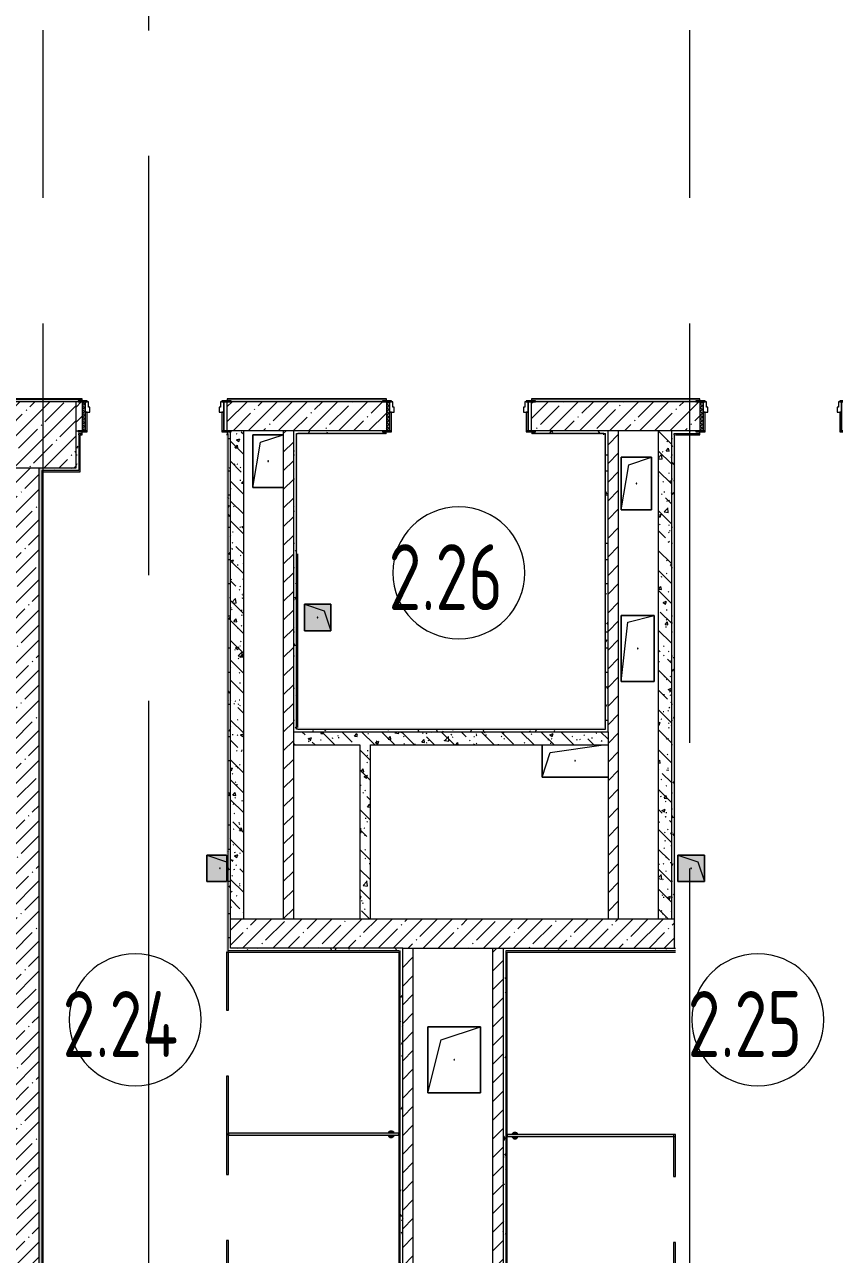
# Model space of a CAD drawing. Header units: millimetres. Extents: x -625 to 415037, y -3642 to 102118.
# Drawn here: x 214292 to 220427, y 1439 to 10756 of the extents above; entities that cross this region are included whole.
import ezdxf

# ---------------------------------------------------------------- set-up
doc = ezdxf.new("R2010")
doc.units = ezdxf.units.MM
doc.linetypes.add('Осевая', pattern=[6350, 1270, -952.5, 3175, -952.5])
for name, color, linetype, lineweight in [('A-AREA-IDEN', 7, 'Continuous', 9), ('A-DOOR-FRAM-2', 7, 'Continuous', 5), ('A-GENM', 7, 'Continuous', 9), ('A-GENM-1', 7, 'Continuous', 20), ('A-WALL', 7, 'Continuous', 5), ('I-WALL', 7, 'Continuous', 5), ('S-COLS', 7, 'Continuous', 9), ('S-COLS-1', 7, 'Continuous', 5), ('Оси', 7, 'Continuous', 9), ('Оси-2', 7, 'Осевая', 9)]:
    doc.layers.add(name, color=color, linetype=linetype, lineweight=lineweight)
doc.layers.add('A-AREA-PATT-2', color=7, linetype='Continuous', lineweight=5, true_color=0xcde0ef, transparency=1)
for name, color, linetype, lineweight, true_color in [('A-DOOR-1', 7, 'Continuous', 5, 0xc0c0c0), ('A-DOOR-FRAM-1', 7, 'Continuous', 5, 0xc0c0c0), ('A-WALL-1', 9, 'Continuous', 5, 0x808080), ('A-WALL-FNSH-1', 9, 'Continuous', 5, 0x808080)]:
    doc.layers.add(name, color=color, linetype=linetype, lineweight=lineweight, true_color=true_color)
doc.layers.get('A-DOOR-1').off()
doc.styles.add('СПДС', font='ГОСТ тип А.ttf', dxfattribs={"width": 0.9})
pattern_1 = [(45, (148772.12, -0.94), (-114.04925, 114.04925), []), (45, (148886.17, -0.94), (-114.04925, 114.04925), [201.612, -40.322, 6.706, -33.617])]
pattern_2 = [(45, (148772.12, -0.94), (-70.71068, 70.71068), [])]
pattern_3 = [(135, (148772.12, -0.94), (-150.8683, -150.8683), [213.36, -35.56, 7.112, -35.56]), (135, (148772.12, 149.83), (-150.8683, -150.8683), []), (50, (148772.12, -0.94), (255.05767, -22.3145), [26.67, -293.37]), (355, (148772.12, -0.94), (-49.3404, 267.4791), [21.336, -234.696]), (100.451, (148793.38, -2.8), (205.7195, 245.1636), [22.666, -249.326]), (46.184, (148772.12, 70.18), (379.511, -58.86), [40.005, -440.055]), (96.636, (148803.75, 65.27), (332.3634, 346.399), [33.999, -373.989]), (351.184, (148772.12, 70.18), (332.3669, 346.3953), [32.004, -352.044]), (21, (148807.68, 52.4), (212.2602, -143.1711), [26.67, -293.37]), (326, (148807.68, 52.4), (86.5224, 257.8632), [21.336, -234.696]), (71.451, (148825.37, 40.47), (298.78395, 114.6901), [22.666, -249.326]), (37.5, (148772.12, -0.94), (4.32385, 118.37751), [6.706, -225.146, 6.706, -231.546, -235.585]), (37.5, (148772.12, -0.94), (4.32385, 118.37751), [-470.103, 6.706, -228.879]), (7.5, (148772.12, -0.94), (93.54758, 140.2533), [6.706, -129.134, 6.706, -219.812, -89.789]), (7.5, (148772.12, -0.94), (93.54758, 140.2533), [-362.356, 6.706, -83.083]), (327.5, (148692.82, -0.94), (189.82734, -8.02019), [6.706, -82.194, 6.706, -270.662, -368.046]), (327.5, (148692.82, -0.94), (189.82734, -8.02019), [-366.268, 6.706, -361.34]), (317.5, (148657.26, -0.94), (207.38114, 35.59764), [6.706, -108.864, 6.706, -177.495, -261.366]), (317.5, (148657.26, -0.94), (207.38114, 35.59764), [-299.771, 6.706, -254.66])]
pattern_4 = [(45, (-371.384, 174.685), (-14.1421, 14.1421), []), (135, (-371.384, 174.685), (-14.1421, -14.1421), [])]
pattern_5 = [(0, (148772.123, -0.94), (243.84, 60.96), [20.117, -162.763, 20.117, -162.763, -975.36]), (0, (148772.123, -0.94), (243.84, 60.96), [-365.76, 20.117, -345.643, 20.117, -162.763, -426.72]), (0, (148772.123, -0.94), (243.84, 60.96), [-914.4, 20.117, -101.803, 20.117, -284.683]), (120, (148863.563, 29.54), (-174.71291, 180.691634), [20.117, -162.763, 20.117, -162.763, -975.36]), (120, (148863.563, 29.54), (-174.71291, 180.691634), [-365.76, 20.117, -345.643, 20.117, -162.763, -426.72]), (120, (148863.563, 29.54), (-174.71291, 180.691634), [-914.4, 20.117, -101.803, 20.117, -284.683]), (240, (148894.043, 151.46), (-69.12709, -241.651634), [20.117, -162.763, 20.117, -162.763, -975.36]), (240, (148894.043, 151.46), (-69.12709, -241.651634), [-365.76, 20.117, -345.643, 20.117, -162.763, -426.72]), (240, (148894.043, 151.46), (-69.12709, -241.651634), [-914.4, 20.117, -101.803, 20.117, -284.683])]

# ---------------------------------------------------------------- blocks, each defined once
blk = doc.blocks.new('BSC_Колонна _Прямоугольная - 500х500-V293-Объем проектирования 2 этажа')
at = {"layer": 'S-COLS-1'}
h = blk.add_hatch(dxfattribs=at)
h.set_pattern_fill('FP_19', color=256, style=0, pattern_type=2)
h.set_pattern_definition([(45, (-65660, -7650), (-114.04925, 114.04925), []), (45, (-65545.95, -7650), (-114.04925, 114.04925), [201.613, -40.323, 6.706, -33.617])])
h.paths.add_polyline_path([(-250, -250), (250, -250), (250, 250), (-250, 250), (-250, 123.2)])
for p, q in [((250, 250), (-250, 250)), ((-250, 250), (-250, -250)), ((250, -250), (250, 250)), ((-250, -250), (250, -250))]:
    blk.add_line(p, q, dxfattribs=at)
blk = doc.blocks.new('110_Дверь_СКБ_1Ст_Внутренняя1 - Д-4_1 1100x2100h_ОО_туалет для мальч_ и дев_-32102845-Объем проектирования 2 этажа')
at = {"layer": 'A-DOOR-FRAM-2'}
h = blk.add_hatch(dxfattribs=at)
h.set_pattern_fill('FP_86', color=256, style=0, pattern_type=2)
h.set_pattern_definition(pattern_4)
h.paths.add_polyline_path([(-537.5, -110), (-512.5, -110), (-512.5, 110), (-537.5, 110), (-537.5, -16.8)])
at = {"layer": 'A-DOOR-FRAM-1'}
for p, q in [((-497.5, 118), (-567.5, 118)), ((-567.5, 118), (-567.5, 110)), ((-567.5, 110), (-497.5, 110)), ((-512.5, 110), (-537.5, 110)), ((-537.5, 110), (-537.5, -110)), ((-487.5, 110), (-512.5, 110)), ((-512.5, 110), (-512.5, 30)), ((-512.5, -110), (-512.5, 110)), ((-497.5, 110), (-512.5, 110)), ((-512.5, 110), (-512.5, 109)), ((-512.5, 109), (-497.5, 109)), ((-497.5, 110), (-497.5, 118)), ((-497.5, 109), (-497.5, 110)), ((-487.5, 70), (-487.5, 110)), ((512.5, 110), (512.5, 70)), ((537.5, 110), (512.5, 110)), ((592.5, 118), (522.5, 118)), ((522.5, 118), (522.5, 110)), ((537.5, 110), (522.5, 110)), ((522.5, 110), (522.5, 109)), ((522.5, 110), (592.5, 110)), ((522.5, 109), (537.5, 109)), ((537.5, 30), (537.5, 110)), ((562.5, 110), (537.5, 110)), ((537.5, 110), (537.5, -110)), ((537.5, 109), (537.5, 110)), ((562.5, -110), (562.5, 110)), ((592.5, 110), (592.5, 118)), ((-512.5, 30), (-477.5, 30)), ((-497.5, 30), (-512.5, 30)), ((-512.5, 30), (-512.5, -110)), ((-497.5, -110), (-497.5, 30)), ((-477.5, 70), (-487.5, 70)), ((-477.5, 30), (-477.5, 70)), ((512.5, 70), (502.5, 70)), ((502.5, 70), (502.5, 30)), ((502.5, 30), (537.5, 30)), ((537.5, 30), (522.5, 30)), ((522.5, 30), (522.5, -110)), ((537.5, -110), (537.5, 30)), ((-497.5, -110), (-567.5, -110)), ((-567.5, -110), (-567.5, -118)), ((-567.5, -118), (-497.5, -118)), ((-537.5, -110), (-512.5, -110)), ((-512.5, -110), (-497.5, -110)), ((-497.5, -118), (-497.5, -110)), ((522.5, -110), (537.5, -110)), ((592.5, -110), (522.5, -110)), ((522.5, -110), (522.5, -118)), ((522.5, -118), (592.5, -118)), ((537.5, -110), (562.5, -110)), ((592.5, -118), (592.5, -110))]:
    blk.add_line(p, q, dxfattribs=at)
blk = doc.blocks.new('110_Дверь_СКБ_1Ст_Внутренняя1 - Д-4_1 1100x2100h_ОО_туалет для мальч_ и дев_-V327-Объем проектирования 2 этажа')
at = {"layer": 'A-DOOR-FRAM-2'}
h = blk.add_hatch(dxfattribs=at)
h.set_pattern_fill('FP_86', color=256, style=0, pattern_type=2)
h.set_pattern_definition(pattern_4)
h.paths.add_polyline_path([(-512.5, -110), (-512.5, 110), (-537.5, 110), (-537.5, -110)])
at = {"layer": 'A-DOOR-FRAM-1'}
for p, q in [((-497.5, 118), (-567.5, 118)), ((-567.5, 118), (-567.5, 110)), ((-567.5, 110), (-497.5, 110)), ((-512.5, 110), (-537.5, 110)), ((-537.5, 110), (-537.5, -110)), ((-487.5, 110), (-512.5, 110)), ((-512.5, 110), (-512.5, 30)), ((-512.5, -110), (-512.5, 110)), ((-497.5, 110), (-512.5, 110)), ((-512.5, 110), (-512.5, 109)), ((-512.5, 109), (-497.5, 109)), ((-497.5, 110), (-497.5, 118)), ((-497.5, 109), (-497.5, 110)), ((-487.5, 70), (-487.5, 110)), ((512.5, 110), (512.5, 70)), ((537.5, 110), (512.5, 110)), ((592.5, 118), (522.5, 118)), ((522.5, 118), (522.5, 110)), ((537.5, 110), (522.5, 110)), ((522.5, 110), (522.5, 109)), ((522.5, 110), (592.5, 110)), ((522.5, 109), (537.5, 109)), ((537.5, 30), (537.5, 110)), ((562.5, 110), (537.5, 110)), ((537.5, 110), (537.5, -110)), ((537.5, 109), (537.5, 110)), ((562.5, -110), (562.5, 110)), ((592.5, 110), (592.5, 118)), ((-512.5, 30), (-477.5, 30)), ((-497.5, 30), (-512.5, 30)), ((-512.5, 30), (-512.5, -110)), ((-497.5, -110), (-497.5, 30)), ((-477.5, 70), (-487.5, 70)), ((-477.5, 30), (-477.5, 70)), ((512.5, 70), (502.5, 70)), ((502.5, 70), (502.5, 30)), ((502.5, 30), (537.5, 30)), ((537.5, 30), (522.5, 30)), ((522.5, 30), (522.5, -110)), ((537.5, -110), (537.5, 30)), ((-497.5, -110), (-567.5, -110)), ((-567.5, -110), (-567.5, -118)), ((-567.5, -118), (-497.5, -118)), ((-537.5, -110), (-512.5, -110)), ((-512.5, -110), (-497.5, -110)), ((-497.5, -118), (-497.5, -110)), ((522.5, -110), (537.5, -110)), ((592.5, -110), (522.5, -110)), ((522.5, -110), (522.5, -118)), ((522.5, -118), (592.5, -118)), ((537.5, -110), (562.5, -110)), ((592.5, -118), (592.5, -110))]:
    blk.add_line(p, q, dxfattribs=at)
blk = doc.blocks.new('110_Дверь_СКБ_1Ст_Внутренняя1 - Д-4 1100x2100h_су мгн-31586709-Объем проектирования 2 этажа')
at = {"layer": 'A-DOOR-FRAM-2'}
h = blk.add_hatch(dxfattribs=at)
h.set_pattern_fill('FP_86', color=256, style=0, pattern_type=2)
h.set_pattern_definition(pattern_4)
h.paths.add_polyline_path([(-528.1, -110), (-512.5, -110), (-512.5, 110), (-537.5, 110), (-537.5, -110)])
at = {"layer": 'A-DOOR-FRAM-1'}
for p, q in [((-497.5, 118), (-567.5, 118)), ((-567.5, 118), (-567.5, 110)), ((-567.5, 110), (-497.5, 110)), ((-512.5, 110), (-537.5, 110)), ((-537.5, 110), (-537.5, -110)), ((-487.5, 110), (-512.5, 110)), ((-512.5, 110), (-512.5, 30)), ((-512.5, -110), (-512.5, 110)), ((-497.5, 110), (-512.5, 110)), ((-512.5, 110), (-512.5, 109)), ((-512.5, 109), (-497.5, 109)), ((-497.5, 110), (-497.5, 118)), ((-497.5, 109), (-497.5, 110)), ((-487.5, 70), (-487.5, 110)), ((512.5, 110), (512.5, 70)), ((537.5, 110), (512.5, 110)), ((592.5, 118), (522.5, 118)), ((522.5, 118), (522.5, 110)), ((537.5, 110), (522.5, 110)), ((522.5, 110), (522.5, 109)), ((522.5, 110), (592.5, 110)), ((522.5, 109), (537.5, 109)), ((537.5, 30), (537.5, 110)), ((562.5, 110), (537.5, 110)), ((537.5, 110), (537.5, -110)), ((537.5, 109), (537.5, 110)), ((562.5, -110), (562.5, 110)), ((592.5, 110), (592.5, 118)), ((-512.5, 30), (-477.5, 30)), ((-497.5, 30), (-512.5, 30)), ((-512.5, 30), (-512.5, -110)), ((-497.5, -110), (-497.5, 30)), ((-477.5, 70), (-487.5, 70)), ((-477.5, 30), (-477.5, 70)), ((512.5, 70), (502.5, 70)), ((502.5, 70), (502.5, 30)), ((502.5, 30), (537.5, 30)), ((537.5, 30), (522.5, 30)), ((522.5, 30), (522.5, -110)), ((537.5, -110), (537.5, 30)), ((-497.5, -110), (-567.5, -110)), ((-567.5, -110), (-567.5, -118)), ((-567.5, -118), (-497.5, -118)), ((-537.5, -110), (-512.5, -110)), ((-512.5, -110), (-497.5, -110)), ((-497.5, -118), (-497.5, -110)), ((522.5, -110), (537.5, -110)), ((592.5, -110), (522.5, -110)), ((522.5, -110), (522.5, -118)), ((522.5, -118), (592.5, -118)), ((537.5, -110), (562.5, -110)), ((592.5, -118), (592.5, -110))]:
    blk.add_line(p, q, dxfattribs=at)
blk = doc.blocks.new('GM_Отверстие прямоугольное _в плите_ - Отверстие-V379-Объем проектирования 2 этажа')
at = {"layer": 'A-GENM'}
for p, q in [((-100, -100), (-100, 100)), ((-100, 100), (100, 100)), ((100, 100), (-100, 100)), ((-100, 100), (-100, -100)), ((-50, 50), (100, 100)), ((100, 100), (100, -100)), ((100, -100), (100, 100)), ((-100, -100), (-50, 50)), ((100, -100), (-100, -100)), ((-100, -100), (100, -100))]:
    blk.add_line(p, q, dxfattribs=at)
for start, end in [(360, 180), (180, 360)]:
    blk.add_arc((0, 0), 2.5, start, end, dxfattribs=at)
blk = doc.blocks.new('GM_Отверстие прямоугольное _в плите_ - Отверстие-V380-Объем проектирования 2 этажа')
at = {"layer": 'A-GENM'}
for p, q in [((-100, -100), (-100, 49)), ((-100, -100), (-50.3, 49)), ((-100, 49), (-100, -100)), ((100, 49), (100, -100)), ((100, -100), (100, 49)), ((100, -100), (-100, -100)), ((-100, -100), (100, -100))]:
    blk.add_line(p, q, dxfattribs=at)
for start, end in [(360, 180), (180, 360)]:
    blk.add_arc((0, 0), 2.5, start, end, dxfattribs=at)
blk = doc.blocks.new('GM_Отверстие прямоугольное _в плите_ - Отверстие-21608348-Объем проектирования 2 этажа')
at = {"layer": 'A-GENM'}
for p, q in [((-250, -125), (-250, 120)), ((-250, 120), (-250, -125)), ((-187.5, 62.5), (215, 120)), ((-250, -125), (-187.5, 62.5)), ((250, -125), (-250, -125)), ((-250, -125), (250, -125))]:
    blk.add_line(p, q, dxfattribs=at)
for start, end in [(360, 180), (180, 360)]:
    blk.add_arc((0, 0), 2.5, start, end, dxfattribs=at)
blk = doc.blocks.new('GM_Отверстие прямоугольное _в плите_ - Отверстие-21609437-Объем проектирования 2 этажа')
at = {"layer": 'A-GENM'}
for p, q in [((-200, -250), (-200, 250)), ((-200, 250), (200, 250)), ((200, 250), (-200, 250)), ((-200, 250), (-200, -250)), ((-100, 150), (200, 250)), ((200, 250), (200, -250)), ((200, -250), (200, 250)), ((-200, -250), (-100, 150)), ((200, -250), (-200, -250)), ((-200, -250), (200, -250))]:
    blk.add_line(p, q, dxfattribs=at)
for start, end in [(360, 180), (180, 360)]:
    blk.add_arc((0, 0), 2.5, start, end, dxfattribs=at)
blk = doc.blocks.new('GM_Отверстие прямоугольное _в плите_ - Отверстие-23882952-Объем проектирования 2 этажа')
at = {"layer": 'A-GENM'}
for p, q in [((-125, -250), (-125, 250)), ((-125, 250), (125, 250)), ((125, 250), (-125, 250)), ((-125, 250), (-125, -250)), ((-125, -250), (-75, 200)), ((-75, 200), (125, 250)), ((125, 250), (125, -250)), ((125, -250), (125, 250)), ((125, -250), (-125, -250)), ((-125, -250), (125, -250))]:
    blk.add_line(p, q, dxfattribs=at)
for start, end in [(360, 180), (180, 360)]:
    blk.add_arc((0, 0), 2.5, start, end, dxfattribs=at)
blk = doc.blocks.new('GM_Отверстие прямоугольное _в плите_ - Отверстие-21983700-Объем проектирования 2 этажа')
at = {"layer": 'A-GENM'}
for p, q in [((-115, -200), (-115, 200)), ((-115, 200), (115, 200)), ((115, 200), (-115, 200)), ((-115, 200), (-115, -200)), ((-57.5, 142.5), (115, 200)), ((-115, -200), (-57.5, 142.5)), ((115, -200), (-115, -200)), ((-115, -200), (115, -200))]:
    blk.add_line(p, q, dxfattribs=at)
for start, end in [(360, 180), (180, 360)]:
    blk.add_arc((0, 0), 2.5, start, end, dxfattribs=at)
blk = doc.blocks.new('GM_Отверстие прямоугольное _в плите_ - Отверстие-V441-Объем проектирования 2 этажа')
at = {"layer": 'A-GENM'}
for p, q in [((-115, -200), (-115, 200)), ((-115, 200), (115, 200)), ((115, 200), (-115, 200)), ((-115, 200), (-115, -200)), ((-57.5, 142.5), (115, 200)), ((115, 200), (115, -200)), ((115, -200), (115, 200)), ((-115, -200), (-57.5, 142.5)), ((115, -200), (-115, -200)), ((-115, -200), (115, -200))]:
    blk.add_line(p, q, dxfattribs=at)
for start, end in [(360, 180), (180, 360)]:
    blk.add_arc((0, 0), 2.5, start, end, dxfattribs=at)
blk = doc.blocks.new('131_Сантехническая перегородка_Дверь_ поз_4 - СД-1-30830986-Объем проектирования 2 этажа')
at = {"layer": 'A-GENM'}
for points in [[(-190, 7.5), (-190, -8), (250, -8), (250, 8), (-190, 8)], [(750, -8), (1190, -8), (1190, 8), (750, 8), (750, -3)]]:
    blk.add_hatch(color=256, dxfattribs=at).paths.add_polyline_path(points)
at = {"layer": 'A-GENM-1'}
for p, q in [((250, 8), (-190, 8)), ((-190, 8), (-190, -8)), ((250, -8), (250, 8)), ((1190, 8), (750, 8)), ((750, 8), (750, -8)), ((1190, -8), (1190, 8)), ((-190, -8), (250, -8)), ((750, -8), (1190, -8))]:
    blk.add_line(p, q, dxfattribs=at)
blk = doc.blocks.new('131_Сантехническая перегородка_Дверь - СД-1-29846662-Объем проектирования 2 этажа')
at = {"layer": 'A-GENM'}
for points in [[(0, -8), (317.3, -8), (317.3, 8), (0, 8)], [(817.3, -8), (1119.2, -7.8), (1119.2, 8), (817.3, 8), (817.3, -7.8)]]:
    blk.add_hatch(color=256, dxfattribs=at).paths.add_polyline_path(points)
at = {"layer": 'A-GENM-1'}
for p, q in [((317.3, 8), (0, 8)), ((0, 8), (0, -8)), ((317.3, -8), (317.3, 8)), ((1134.7, 8), (817.3, 8)), ((817.3, 8), (817.3, -8)), ((1134.7, -8), (1134.7, 8)), ((0, -8), (317.3, -8)), ((817.3, -8), (1134.7, -8))]:
    blk.add_line(p, q, dxfattribs=at)
blk = doc.blocks.new('131_Сантехническая перегородка_Дверь - СД-1-30819167-Объем проектирования 2 этажа')
at = {"layer": 'A-GENM'}
for points in [[(0, 7.5), (2, 7.5), (18, 7.5), (18, -8), (305.2, -8), (305.2, 8), (0, 8)], [(805.2, 8), (805.2, -8), (1109, -8), (1109, 8)]]:
    blk.add_hatch(color=256, dxfattribs=at).paths.add_polyline_path(points)
at = {"layer": 'A-GENM-1'}
for p, q in [((305.2, 8), (0, 8)), ((0, 8), (0, -8)), ((305.2, -8), (305.2, 8)), ((1110.4, 8), (805.2, 8)), ((805.2, 8), (805.2, -8)), ((1110.4, -8), (1110.4, 8)), ((0, -8), (305.2, -8)), ((805.2, -8), (1110.4, -8))]:
    blk.add_line(p, q, dxfattribs=at)
blk = doc.blocks.new('131_Сантехническая перегородка - СП-4-30850764-Объем проектирования 2 этажа')
at = {"layer": 'A-GENM'}
blk.add_hatch(color=256, dxfattribs=at).paths.add_polyline_path([(1096.5, -8), (1330, -8), (1330, 8), (55.2, 8), (55.2, -8), (517.2, -8)])
at = {"layer": 'A-GENM', "flags": 128}
for points in [[(126.7, 8), (126.3, 8.5), (126, 9), (125.6, 9.5), (125.2, 9.9), (124.8, 10.4), (124.4, 10.8), (123.9, 11.2), (123.5, 11.6), (123, 12), (122.5, 12.3), (122, 12.7), (121.5, 13), (121, 13.3), (120.5, 13.6), (119.9, 13.8), (119.4, 14), (118.8, 14.3), (118.2, 14.4), (117.6, 14.6), (117, 14.7), (116.5, 14.9), (115.9, 14.9), (115.3, 15), (114.7, 15.1), (114.1, 15.1), (113.5, 15.1), (112.8, 15), (112.2, 15), (111.7, 14.9), (111.1, 14.8), (110.5, 14.7), (109.9, 14.5), (109.3, 14.4), (108.7, 14.2), (108.2, 13.9), (107.6, 13.7), (107.1, 13.4), (106.5, 13.2), (106, 12.9), (105.5, 12.5), (105, 12.2), (104.5, 11.8), (104.1, 11.4), (103.6, 11), (103.2, 10.6), (102.8, 10.2), (102.4, 9.7), (102, 9.3), (101.6, 8.8), (101.3, 8.3), (101.1, 8)], [(101.1, -8), (101.4, -8.5), (101.8, -9), (102.2, -9.5), (102.6, -9.9), (103, -10.4), (103.4, -10.8), (103.8, -11.2), (104.3, -11.6), (104.7, -12), (105.2, -12.3), (105.7, -12.7), (106.2, -13), (106.8, -13.3), (107.3, -13.6), (107.9, -13.8), (108.4, -14), (109, -14.3), (109.6, -14.4), (110.1, -14.6), (110.7, -14.7), (111.3, -14.9), (111.9, -14.9), (112.5, -15), (113.1, -15.1), (113.7, -15.1), (114.3, -15.1), (114.9, -15), (115.5, -15), (116.1, -14.9), (116.7, -14.8), (117.3, -14.7), (117.9, -14.5), (118.5, -14.4), (119, -14.2), (119.6, -13.9), (120.2, -13.7), (120.7, -13.4), (121.2, -13.2), (121.7, -12.9), (122.3, -12.5), (122.7, -12.2), (123.2, -11.8), (123.7, -11.4), (124.1, -11), (124.6, -10.6), (125, -10.2), (125.4, -9.7), (125.8, -9.3), (126.1, -8.8), (126.5, -8.3), (126.7, -8)]]:
    blk.add_lwpolyline(points, dxfattribs=at)
at = {"layer": 'A-GENM'}
for radius, start, end in [(24.6, 19.91127, 160.08873), (17.6, 28.97309, 151.02691), (15.1, 33.78108, 146.21892), (24.6, 199.91127, 340.08873), (17.6, 208.97309, 331.02691), (15.1, 213.78108, 326.21892)]:
    blk.add_arc((113.9, 0), radius, start, end, dxfattribs=at)
at = {"layer": 'A-GENM-1'}
for p, q in [((1330, 8), (55.2, 8)), ((55.2, 8), (55.2, -8)), ((1330, -8), (1330, 8)), ((55.2, -8), (1330, -8))]:
    blk.add_line(p, q, dxfattribs=at)
blk = doc.blocks.new('131_Сантехническая перегородка - СП-4-30819166-Объем проектирования 2 этажа')
at = {"layer": 'A-GENM'}
blk.add_hatch(color=256, dxfattribs=at).paths.add_polyline_path([(1068.9, 8), (41.3, 8), (41.3, -8), (1330, -8), (1330, 8)])
at = {"layer": 'A-GENM', "flags": 128}
for points in [[(111.4, 8), (111, 8.5), (110.7, 9), (110.3, 9.5), (109.9, 9.9), (109.5, 10.4), (109.1, 10.8), (108.6, 11.2), (108.2, 11.6), (107.7, 12), (107.2, 12.3), (106.7, 12.7), (106.2, 13), (105.7, 13.3), (105.2, 13.6), (104.6, 13.8), (104, 14), (103.5, 14.3), (102.9, 14.4), (102.3, 14.6), (101.7, 14.7), (101.1, 14.9), (100.6, 14.9), (100, 15), (99.4, 15.1), (98.7, 15.1), (98.1, 15.1), (97.5, 15), (96.9, 15), (96.3, 14.9), (95.8, 14.8), (95.2, 14.7), (94.6, 14.5), (94, 14.4), (93.4, 14.2), (92.9, 13.9), (92.3, 13.7), (91.8, 13.4), (91.2, 13.2), (90.7, 12.9), (90.2, 12.5), (89.7, 12.2), (89.2, 11.8), (88.8, 11.4), (88.3, 11), (87.9, 10.6), (87.5, 10.2), (87.1, 9.7), (86.7, 9.3), (86.3, 8.8), (86, 8.3), (85.8, 8)], [(85.8, -8), (86.1, -8.5), (86.5, -9), (86.9, -9.5), (87.2, -9.9), (87.6, -10.4), (88.1, -10.8), (88.5, -11.2), (89, -11.6), (89.4, -12), (89.9, -12.3), (90.4, -12.7), (90.9, -13), (91.5, -13.3), (92, -13.6), (92.6, -13.8), (93.1, -14), (93.7, -14.3), (94.3, -14.4), (94.8, -14.6), (95.4, -14.7), (96, -14.9), (96.6, -14.9), (97.2, -15), (97.8, -15.1), (98.4, -15.1), (99, -15.1), (99.6, -15), (100.2, -15), (100.8, -14.9), (101.4, -14.8), (102, -14.7), (102.6, -14.5), (103.2, -14.4), (103.7, -14.2), (104.3, -13.9), (104.8, -13.7), (105.4, -13.4), (105.9, -13.2), (106.4, -12.9), (106.9, -12.5), (107.4, -12.2), (107.9, -11.8), (108.4, -11.4), (108.8, -11), (109.3, -10.6), (109.7, -10.2), (110.1, -9.7), (110.5, -9.3), (110.8, -8.8), (111.2, -8.3), (111.4, -8)]]:
    blk.add_lwpolyline(points, dxfattribs=at)
at = {"layer": 'A-GENM'}
for radius, start, end in [(24.6, 19.91127, 160.08873), (17.6, 28.97309, 151.02691), (15.1, 33.78108, 146.21892), (24.6, 199.91127, 340.08873), (17.6, 208.97309, 331.02691), (15.1, 213.78108, 326.21892)]:
    blk.add_arc((98.6, 0), radius, start, end, dxfattribs=at)
at = {"layer": 'A-GENM-1'}
for p, q in [((1330, 8), (39.9, 8)), ((39.9, 8), (39.9, -8)), ((1330, -8), (1330, 8)), ((39.9, -8), (1330, -8))]:
    blk.add_line(p, q, dxfattribs=at)
blk = doc.blocks.new('Марка_Помещения - Номер-25198446-Объем проектирования 2 этажа')
at = {"layer": 'A-AREA-IDEN'}
for start, end in [(360, 180), (180, 360)]:
    blk.add_arc((0, 0), 2.5, start, end, dxfattribs=at)

msp = doc.modelspace()

# ---------------------------------------------------------------- hatches: boundary and pattern name
at = {"layer": 'A-AREA-PATT-2'}
h = msp.add_hatch(color=256, dxfattribs=at)
h.paths.add_polyline_path([(215817.1, 129.1), (215832.1, 129.1), (215832.1, 139.1), (215817.1, 139.1)])
h.paths.add_polyline_path([(217131.6, 144.6), (217131.6, 3733.6), (215826.6, 3733.6), (215826.6, 7648.1), (215821.1, 7648.1), (215821.1, 4464.1), (215672.1, 4464.1), (215672.1, 4264.1), (215821.1, 4264.1), (215821.1, 3728.1), (217126.1, 3728.1), (217126.1, 150.1), (215832.1, 150.1), (215832.1, 144.6), (217126.1, 144.6)])
h.paths.add_polyline_path([(215737.1, 144.6), (215817.1, 144.6), (215817.1, 150.1), (214943.1, 150.1), (214940.9, 526.6), (214433.1, 526.6), (214433.1, 7368.1), (214713.1, 7368.1), (214713.1, 7648.1), (214727.1, 7648.1), (214727.1, 7653.6), (214707.6, 7653.6), (214707.6, 7373.6), (214427.6, 7373.6), (214427.6, 521.1), (214937.6, 521.1), (214937.6, 144.6), (215690.8, 144.6)])
h.paths.add_polyline_path([(217059.8, 1225.7), (217078.1, 1227.9), (217087.3, 1234.6), (217087.3, 1241.1), (217078.9, 1240.2), (217076.2, 1237.6), (217067.4, 1234), (217045.4, 1241.1), (217047.5, 1234.6), (217057.2, 1227.6)])
h.paths.add_polyline_path([(217048.6, 1257.1), (217056, 1257.9), (217058.6, 1260.5), (217067.4, 1264.1), (217089.4, 1257.1), (217087.3, 1263.5), (217075, 1272.5), (217056.8, 1270.2), (217047.5, 1263.5), (217047.5, 1257.1)])
h.paths.add_polyline_path([(217076.5, 2325.7), (217088.8, 2334.6), (217088.8, 2341.1), (217080.6, 2341.1), (217077.7, 2337.6), (217068.9, 2334), (217046.9, 2341.1), (217049, 2334.6), (217061.3, 2325.7), (217068.9, 2325.7)])
h.paths.add_polyline_path([(217046.9, 2357.1), (217057.5, 2357.9), (217060.1, 2360.5), (217068.9, 2364.1), (217090.9, 2357.1), (217088.8, 2363.5), (217076.5, 2372.5), (217058.2, 2370.2), (217049, 2363.5)])
h = msp.add_hatch(color=256, dxfattribs=at)
h.paths.add_polyline_path([(218686.6, 5424.6), (218686.6, 7653.6), (218132.6, 7653.6), (218132.6, 7648.1), (218681.1, 7648.1), (218681.1, 5430.1), (216363.1, 5430.1), (216363.1, 7648.1), (217032.6, 7648.1), (217032.6, 7653.6), (216357.6, 7653.6), (216357.6, 5424.6), (218682.5, 5424.6)])
h.paths.add_polyline_path([(216607.1, 6164.1), (216612.1, 6164.1), (216612.1, 6364.1), (216412.1, 6364.1), (216412.1, 6164.1), (216584.7, 6164.1)])
h = msp.add_hatch(color=256, dxfattribs=at)
h.paths.add_polyline_path([(217942.6, 144.6), (220327.1, 144.6), (220327.2, 520.1), (220599.6, 520.1), (220599.6, 525.6), (220321.6, 525.8), (220321.6, 150.1), (217948.1, 150.1), (217948.1, 3728.1), (219223.1, 3728.1), (219223.1, 7648.1), (219407.1, 7648.1), (219407.1, 7653.6), (219217.6, 7653.6), (219217.6, 3733.6), (217942.6, 3733.6), (217942.6, 385.7)])
h.paths.add_polyline_path([(220606.6, 520.1), (220606.6, 7653.6), (220507.1, 7653.6), (220507.1, 7648.1), (220601.1, 7648.1), (220601.1, 520.1)])
h.paths.add_polyline_path([(218014.4, 1221.2), (218026.7, 1230.1), (218026.7, 1236.6), (218018.2, 1235.7), (218015.6, 1233.1), (218006.8, 1229.5), (217984.8, 1236.6), (217986.9, 1230.1), (217999.2, 1221.2), (218006.8, 1221.2)])
h.paths.add_polyline_path([(217984.8, 1252.6), (217995.4, 1253.4), (217998, 1256), (218006.8, 1259.6), (218028.8, 1252.6), (218026.7, 1259), (218014.4, 1268), (217996.2, 1265.7), (217986.9, 1259)])
h.paths.add_polyline_path([(217999.2, 2315.7), (218017.5, 2317.9), (218026.7, 2324.6), (218026.7, 2331.1), (218018.6, 2331.1), (218015.6, 2327.6), (218006.8, 2324), (217984.8, 2331.1), (217986.9, 2324.6), (217996.2, 2317.9)])
h.paths.add_polyline_path([(217984.8, 2347.1), (217995.4, 2347.9), (217998, 2350.5), (218006.8, 2354.1), (218028.8, 2347.1), (218026.7, 2353.5), (218014.4, 2362.5), (217996.2, 2360.2), (217986.9, 2353.5)])
h.paths.add_polyline_path([(219242.1, 4264.1), (219442.1, 4264.1), (219442.1, 4464.1), (219242.1, 4464.1)])
at = {"layer": 'I-WALL'}
h = msp.add_hatch(dxfattribs=at)
h.set_pattern_fill('FP_191', color=256, style=0, pattern_type=2)
h.set_pattern_definition(pattern_5)
h.paths.add_polyline_path([(223516.4, 7899.1), (223522.1, 7899.1), (223501.1, 7919.1), (222477.1, 7919.1), (222477.1, 7907.1), (222532.1, 7907.1), (222532.1, 7899.1), (223502.1, 7899.1)])
h.paths.add_polyline_path([(221022.1, 7899.1), (221023.1, 7907.1), (221077.1, 7907.1), (221077.1, 7919.1), (220507.1, 7919.1), (220507.1, 7907.1), (220537.1, 7907.1), (220537.1, 7899.1), (220872.1, 7899.1)])
h.paths.add_polyline_path([(219092.1, 7899.1), (219377.1, 7899.1), (219377.1, 7907.1), (219407.1, 7907.1), (219407.1, 7919.1), (218132.6, 7919.1), (218132.6, 7907.1), (218162.6, 7907.1), (218162.6, 7899.1), (218989.4, 7899.1)])
h.paths.add_polyline_path([(214402.1, 7899.1), (214697.1, 7899.9), (214697.1, 7907.1), (214727.1, 7907.1), (214727.1, 7919.1), (208703.1, 7919.1), (208703.1, 7899.1), (214182.1, 7899.1)])
h.paths.add_polyline_path([(216098.5, 7899.1), (217002.6, 7899.1), (217002.6, 7907.1), (217032.6, 7907.1), (217032.6, 7919.1), (215827.1, 7919.1), (215827.1, 7907.1), (215857.1, 7907.1), (215857.1, 7899.1), (215990.9, 7899.1)])
h.paths.add_polyline_path([(206203.1, 7899.1), (206203.1, 7919.1), (199702.1, 7919.1), (199702.1, 7899.1), (205980.2, 7899.1)])
h.paths.add_polyline_path([(196682.1, 7899.1), (197202.1, 7899.1), (197202.1, 7919.1), (190833.1, 7919.1), (190833.1, 7899.1), (196182.1, 7899.1)])
h.paths.add_polyline_path([(187532.1, 7899.1), (188333.1, 7899.1), (188333.1, 7919.1), (187532.1, 7918.1), (187512.6, 7899.1)])
h.paths.add_polyline_path([(187512.1, 7899.1), (187522.1, 7909.1), (187512.1, 7919.1), (187512.1, 7913.3)])
h = msp.add_hatch(dxfattribs=at)
h.set_pattern_fill('FP_1', color=256, style=0, pattern_type=2)
h.set_pattern_definition(pattern_1)
h.paths.add_polyline_path([(219377.1, 7679.1), (219407.1, 7679.1), (219407.1, 7899.1), (218132.6, 7899.1), (218132.6, 7679.1), (219192.1, 7679.1)])
h.paths.add_polyline_path([(220507.1, 7679.1), (220632.1, 7679.1), (220632.1, 7899.1), (220507.1, 7899.1), (220507.1, 7772.2)])
h.paths.add_polyline_path([(215952.1, 7679.1), (217032.6, 7679.1), (217032.6, 7899.1), (215827.1, 7899.1), (215827.1, 7679.1), (215857.1, 7679.1)])
h.paths.add_polyline_path([(214702.1, 7679.1), (214727.1, 7679.1), (214727.1, 7899.1), (214682.1, 7899.1), (214682.1, 7679.1), (214697.1, 7679.1)])
h = msp.add_hatch(dxfattribs=at)
h.set_pattern_fill('FP_191', color=256, style=0, pattern_type=2)
h.set_pattern_definition(pattern_5)
h.paths.add_polyline_path([(214682.1, 7379.1), (214702.1, 7379.1), (214702.1, 7659.1), (214682.1, 7659.1), (214682.1, 7399.1)])
h = msp.add_hatch(dxfattribs=at)
h.set_pattern_fill('FP_191', color=256, style=0, pattern_type=2)
h.set_pattern_definition(pattern_5)
h.paths.add_polyline_path([(215852.1, 3759.1), (215852.1, 7659.1), (215832.1, 7659.1), (215832.1, 3759.1)])
h = msp.add_hatch(dxfattribs=at)
h.set_pattern_fill('FP_41', color=256, style=0, pattern_type=2)
h.set_pattern_definition(pattern_3)
h.paths.add_polyline_path([(215952.1, 3979.1), (215952.1, 7679.1), (215857.1, 7679.1), (215857.1, 7671.1), (215852.1, 7671.1), (215852.1, 3979.1)])
h = msp.add_hatch(dxfattribs=at)
h.set_pattern_fill('FP_22', color=256, style=0, pattern_type=2)
h.set_pattern_definition(pattern_2)
h.paths.add_polyline_path([(216298.1, 3979.1), (216332.1, 3979.1), (216332.1, 7679.1), (216252.1, 7679.1), (216252.1, 3979.1)])
h = msp.add_hatch(dxfattribs=at)
h.set_pattern_fill('FP_191', color=256, style=0, pattern_type=2)
h.set_pattern_definition(pattern_5)
h.paths.add_polyline_path([(216352.1, 5399.1), (216352.1, 7679.1), (216332.1, 7679.1), (216332.1, 5399.1), (216338.2, 5399.1)])
h = msp.add_hatch(dxfattribs=at)
h.set_pattern_fill('FP_191', color=256, style=0, pattern_type=2)
h.set_pattern_definition(pattern_5)
h.paths.add_polyline_path([(218162.6, 7659.1), (218692.1, 7659.1), (218691.9, 7679.1), (218162.6, 7678), (218162.6, 7671.1), (218132.6, 7671.1), (218132.6, 7659.1)])
h.paths.add_polyline_path([(216407.1, 7659.1), (217032.6, 7659.1), (217032.6, 7671.1), (217002.6, 7671.1), (217002.6, 7679.1), (216352.1, 7679.1), (216352.1, 7659.1), (216363.1, 7659.1)])
h = msp.add_hatch(dxfattribs=at)
h.set_pattern_fill('FP_191', color=256, style=0, pattern_type=2)
h.set_pattern_definition(pattern_5)
h.paths.add_polyline_path([(218711, 5419.1), (218712.1, 5419.1), (218712.1, 7679.1), (218692.1, 7679.1), (218692.1, 5419.1)])
h = msp.add_hatch(dxfattribs=at)
h.set_pattern_fill('FP_22', color=256, style=0, pattern_type=2)
h.set_pattern_definition(pattern_2)
h.paths.add_polyline_path([(218792.1, 3979.1), (218792.1, 7679.1), (218712.1, 7679.1), (218712.1, 3979.1)])
h = msp.add_hatch(dxfattribs=at)
h.set_pattern_fill('FP_41', color=256, style=0, pattern_type=2)
h.set_pattern_definition(pattern_3)
h.paths.add_polyline_path([(219092.1, 3979.1), (219192.1, 3979.1), (219192.1, 7679.1), (219092.1, 7679.1), (219092.1, 4675.7)])
h = msp.add_hatch(dxfattribs=at)
h.set_pattern_fill('FP_191', color=256, style=0, pattern_type=2)
h.set_pattern_definition(pattern_5)
h.paths.add_polyline_path([(219192.1, 7659.1), (219407.1, 7659.1), (219407.1, 7671.1), (219377.1, 7671.1), (219377.1, 7679.1), (219192.1, 7679.1)])
h.paths.add_polyline_path([(220612.1, 7659.1), (220632.1, 7659.1), (220632.1, 7679.1), (220537.1, 7679.1), (220537.1, 7671.1), (220507.1, 7671.1), (220507.1, 7659.1), (220537.1, 7659.1)])
h = msp.add_hatch(dxfattribs=at)
h.set_pattern_fill('FP_191', color=256, style=0, pattern_type=2)
h.set_pattern_definition(pattern_5)
h.paths.add_polyline_path([(219192.1, 3979.1), (219212.1, 3979.1), (219212.1, 7659.1), (219192.1, 7659.1), (219192.1, 4111.9)])
h = msp.add_hatch(dxfattribs=at)
h.set_pattern_fill('FP_1', color=256, style=0, pattern_type=2)
h.set_pattern_definition(pattern_1)
h.paths.add_polyline_path([(214354.2, 399.1), (214402.1, 399.1), (214402.1, 7399.1), (214182.1, 7399.1), (214182.1, 399.1), (214345.7, 399.1)])
h = msp.add_hatch(dxfattribs=at)
h.set_pattern_fill('FP_191', color=256, style=0, pattern_type=2)
h.set_pattern_definition(pattern_5)
h.paths.add_polyline_path([(214402.1, 399.1), (214422.1, 399.1), (214422.1, 439.6), (214409.1, 439.6), (214422.1, 525.6), (214422.1, 7399.1), (214402.1, 7399.1), (214402.1, 451.1)])
h = msp.add_hatch(dxfattribs=at)
h.set_pattern_fill('FP_191', color=256, style=0, pattern_type=2)
h.set_pattern_definition(pattern_5)
h.paths.add_polyline_path([(214422.1, 7379.1), (214682.1, 7379.1), (214682.1, 7399.1), (214422.1, 7399.1)])
h = msp.add_hatch(dxfattribs=at)
h.set_pattern_fill('FP_191', color=256, style=0, pattern_type=2)
h.set_pattern_definition(pattern_5)
h.paths.add_polyline_path([(218086.8, 5399.1), (218712.1, 5399.1), (218711, 5419.1), (216352.1, 5419.1), (216352.1, 5399.1), (217544, 5399.1)])
h = msp.add_hatch(dxfattribs=at)
h.set_pattern_fill('FP_41', color=256, style=0, pattern_type=2)
h.set_pattern_definition(pattern_3)
h.paths.add_polyline_path([(216332.1, 5299.1), (218712.1, 5299.1), (218712.1, 5399.1), (216332.1, 5399.1)])
h = msp.add_hatch(dxfattribs=at)
h.set_pattern_fill('FP_41', color=256, style=0, pattern_type=2)
h.set_pattern_definition(pattern_3)
h.paths.add_polyline_path([(216832.1, 3979.1), (216912.1, 3979.1), (216912.1, 5299.1), (216832.1, 5299.1), (216832.1, 4033.2)])
h = msp.add_hatch(dxfattribs=at)
h.set_pattern_fill('FP_1', color=256, style=0, pattern_type=2)
h.set_pattern_definition(pattern_1)
h.paths.add_polyline_path([(219092.1, 3759.1), (219212.1, 3759.1), (219212.1, 3979.1), (215852.1, 3979.1), (215852.1, 3759.1), (219086.1, 3759.1)])
h = msp.add_hatch(dxfattribs=at)
h.set_pattern_fill('FP_191', color=256, style=0, pattern_type=2)
h.set_pattern_definition(pattern_5)
h.paths.add_polyline_path([(215958.6, 3739.1), (217137.1, 3739.1), (217137, 3759.1), (215832.1, 3759.1), (215832.1, 3739.1), (215952.1, 3739.1)])
h = msp.add_hatch(dxfattribs=at)
h.set_pattern_fill('FP_191', color=256, style=0, pattern_type=2)
h.set_pattern_definition(pattern_5)
h.paths.add_polyline_path([(217157.1, 139.1), (217157.1, 3759.1), (217137.1, 3759.1), (217137.1, 139.1)])
h = msp.add_hatch(dxfattribs=at)
h.set_pattern_fill('FP_22', color=256, style=0, pattern_type=2)
h.set_pattern_definition(pattern_2)
h.paths.add_polyline_path([(217157.2, 119.1), (217237.1, 119.1), (217237.1, 3759.1), (217157.1, 3759.1), (217157.1, 119.1)])
h = msp.add_hatch(dxfattribs=at)
h.set_pattern_fill('FP_22', color=256, style=0, pattern_type=2)
h.set_pattern_definition(pattern_2)
h.paths.add_polyline_path([(217917.1, 119.1), (217917.1, 3759.1), (217837.1, 3759.1), (217837.1, 119.1)])
h = msp.add_hatch(dxfattribs=at)
h.set_pattern_fill('FP_191', color=256, style=0, pattern_type=2)
h.set_pattern_definition(pattern_5)
h.paths.add_polyline_path([(218792.1, 3739.1), (219223.1, 3739.1), (219223.1, 3759.1), (217917.1, 3759.1), (217917.1, 3739.1), (218712.1, 3739.1)])
h = msp.add_hatch(dxfattribs=at)
h.set_pattern_fill('FP_191', color=256, style=0, pattern_type=2)
h.set_pattern_definition(pattern_5)
h.paths.add_polyline_path([(217937.1, 119.1), (217937.1, 3739.1), (217917.1, 3739.1), (217917.1, 119.1)])

# ---------------------------------------------------------------- linework, layer by layer
at = {"layer": 'A-WALL'}
for p, q in [((214682.1, 7679.1), (214697.1, 7679.1)), ((215852.1, 3759.1), (215852.1, 7671.1)), ((217002.6, 7679.1), (215857.1, 7679.1)), ((216332.1, 5399.1), (216332.1, 7679.1)), ((216352.1, 5419.1), (216352.1, 7659.1)), ((219377.1, 7679.1), (218162.6, 7679.1)), ((218692.1, 5419.1), (218692.1, 7659.1)), ((218712.1, 5399.1), (218712.1, 7679.1)), ((219192.1, 7679.1), (219192.1, 3979.1)), ((214682.1, 7379.1), (214422.1, 7379.1)), ((214422.1, 7379.1), (214422.1, 419.1)), ((217137.1, 139.1), (217137.1, 3739.1)), ((217157.1, 3759.1), (219223.1, 3759.1)), ((217157.1, 119.1), (217157.1, 3759.1)), ((219223.1, 3739.1), (217937.1, 3739.1)), ((217937.1, 3739.1), (217937.1, 139.1))]:
    msp.add_line(p, q, dxfattribs=at)
at = {"layer": 'A-WALL-1'}
for p, q in [((214697.1, 7899.1), (214682.1, 7899.1)), ((214727.1, 7907.1), (214727.1, 7919.1)), ((217032.6, 7919.1), (215827.1, 7919.1)), ((215827.1, 7919.1), (215827.1, 7907.1)), ((217002.6, 7899.1), (215857.1, 7899.1)), ((217032.6, 7907.1), (217032.6, 7919.1)), ((219407.1, 7919.1), (218132.6, 7919.1)), ((218132.6, 7919.1), (218132.6, 7907.1)), ((219377.1, 7899.1), (218162.6, 7899.1)), ((219407.1, 7907.1), (219407.1, 7919.1)), ((214702.1, 7659.1), (214727.1, 7659.1)), ((214702.1, 7648.1), (214702.1, 7659.1)), ((214727.1, 7659.1), (214727.1, 7671.1)), ((215827.1, 7671.1), (215827.1, 7659.1)), ((215827.1, 7659.1), (215832.1, 7659.1)), ((215832.1, 7659.1), (215832.1, 3739.1)), ((215952.1, 3979.1), (215952.1, 7679.1)), ((216252.1, 7679.1), (216252.1, 3979.1)), ((216352.1, 7659.1), (216363.1, 7659.1)), ((218681.1, 7659.1), (218692.1, 7659.1)), ((218792.1, 3979.1), (218792.1, 7679.1)), ((219092.1, 7679.1), (219092.1, 3979.1)), ((219212.1, 7659.1), (219407.1, 7659.1)), ((219212.1, 7648.1), (219212.1, 7659.1)), ((219407.1, 7659.1), (219407.1, 7671.1)), ((214402.1, 399.1), (214402.1, 7399.1)), ((216363.1, 5419.1), (216352.1, 5419.1)), ((216332.1, 3979.1), (216332.1, 5399.1)), ((216332.1, 5399.1), (218712.1, 5399.1)), ((218712.1, 5399.1), (218712.1, 3979.1)), ((216332.1, 5299.1), (216832.1, 5299.1)), ((216832.1, 5299.1), (216832.1, 3979.1)), ((216912.1, 5299.1), (218712.1, 5299.1)), ((216912.1, 3979.1), (216912.1, 5299.1)), ((219212.1, 3979.1), (215852.1, 3979.1)), ((217157.1, 3759.1), (215852.1, 3759.1)), ((217126.1, 3739.1), (217137.1, 3739.1)), ((217237.1, 119.1), (217237.1, 3759.1)), ((217837.1, 3759.1), (217837.1, 119.1)), ((217917.1, 3759.1), (217917.1, 119.1))]:
    msp.add_line(p, q, dxfattribs=at)
at = {"layer": 'A-WALL-FNSH-1'}
for p, q in [((214727.1, 7920.1), (208703.1, 7920.1)), ((214727.1, 7919.1), (214727.1, 7920.1)), ((217032.6, 7920.1), (215827.1, 7920.1)), ((215827.1, 7920.1), (215827.1, 7919.1)), ((217032.6, 7919.1), (217032.6, 7920.1)), ((219407.1, 7920.1), (218132.6, 7920.1)), ((218132.6, 7920.1), (218132.6, 7919.1)), ((219407.1, 7919.1), (219407.1, 7920.1)), ((214052.1, 7919.1), (214727.1, 7919.1)), ((214702.1, 7648.1), (214702.1, 7379.1)), ((214713.1, 7648.1), (214727.1, 7648.1)), ((214713.1, 7368.1), (214713.1, 7648.1)), ((214727.1, 7648.1), (214727.1, 7659.1)), ((215827.1, 7648.1), (215821.1, 7648.1)), ((215827.1, 7659.1), (215827.1, 7648.1)), ((217032.6, 7659.1), (216363.1, 7659.1)), ((218681.1, 7659.1), (218132.6, 7659.1)), ((218681.1, 7648.1), (218681.1, 7659.1)), ((219212.1, 7648.1), (219212.1, 3759.1)), ((219223.1, 7648.1), (219407.1, 7648.1)), ((219407.1, 7648.1), (219407.1, 7659.1)), ((214433.1, 7368.1), (214713.1, 7368.1)), ((214433.1, 514.6), (214433.1, 7368.1)), ((214702.1, 7379.1), (214682.1, 7379.1)), ((216363.1, 5430.1), (216363.1, 6746.7)), ((216363.1, 5419.1), (218692.1, 5419.1)), ((215821.1, 4464.1), (215821.1, 4264.1)), ((215821.1, 3728.1), (217126.1, 3728.1)), ((217126.1, 3739.1), (215832.1, 3739.1)), ((217126.1, 3728.1), (217126.1, 150.1)), ((217948.1, 3728.1), (219223.1, 3728.1)), ((217948.1, 150.1), (217948.1, 3728.1))]:
    msp.add_line(p, q, dxfattribs=at)
at = {"layer": 'Оси'}
for p, q in [((215232.1, -637.2), (215232.1, 4362.8)), ((214432.1, -1907.2), (214432.1, 3092.8)), ((219332.1, -1907.2), (219332.1, 3092.8))]:
    msp.add_line(p, q, dxfattribs=at)
at = {"layer": 'Оси-2'}
for p, q in [((214432.1, 3093.7), (214432.1, 22398.1)), ((214432.1, 3092.8), (214432.1, 22397.1)), ((215232.1, 4363.7), (215232.1, 22398.1)), ((215232.1, 4362.8), (215232.1, 22397.1)), ((219332.1, 3093.7), (219332.1, 22398.1)), ((219332.1, 3092.8), (219332.1, 22397.1))]:
    msp.add_line(p, q, dxfattribs=at)

# ---------------------------------------------------------------- block references
at = {"layer": 'A-AREA-IDEN', "xscale": 199.9999999999999, "yscale": 199.9999999999999, "zscale": 199.9999999999999}
for p in [(217581.5, 6602.9), (215129.8, 3217), (219847, 3217)]:
    msp.add_blockref('Марка_Помещения - Номер-25198446-Объем проектирования 2 этажа', p, dxfattribs=at)
at = {"layer": 'A-DOOR-1'}
for name, p in [('110_Дверь_СКБ_1Ст_Внутренняя1 - Д-4_1 1100x2100h_ОО_туалет для мальч_ и дев_-V327-Объем проектирования 2 этажа', (215264.6, 7789.1)), ('110_Дверь_СКБ_1Ст_Внутренняя1 - Д-4 1100x2100h_су мгн-31586709-Объем проектирования 2 этажа', (217570.1, 7789.1)), ('110_Дверь_СКБ_1Ст_Внутренняя1 - Д-4_1 1100x2100h_ОО_туалет для мальч_ и дев_-32102845-Объем проектирования 2 этажа', (219944.6, 7789.1))]:
    msp.add_blockref(name, p, dxfattribs=at)
at = {"layer": 'A-GENM'}
for name, p in [('GM_Отверстие прямоугольное _в плите_ - Отверстие-21983700-Объем проектирования 2 этажа', (216137.1, 7449.1)), ('GM_Отверстие прямоугольное _в плите_ - Отверстие-V441-Объем проектирования 2 этажа', (218927.1, 7279.1)), ('GM_Отверстие прямоугольное _в плите_ - Отверстие-23882952-Объем проектирования 2 этажа', (218937.1, 6029.1)), ('GM_Отверстие прямоугольное _в плите_ - Отверстие-21608348-Объем проектирования 2 этажа', (218462.1, 5179.1)), ('GM_Отверстие прямоугольное _в плите_ - Отверстие-21609437-Объем проектирования 2 этажа', (217547.1, 2914.1)), ('131_Сантехническая перегородка - СП-4-30850764-Объем проектирования 2 этажа', (217892.9, 2339.1))]:
    msp.add_blockref(name, p, dxfattribs=at)
for name, p, rotation in [('GM_Отверстие прямоугольное _в плите_ - Отверстие-V379-Объем проектирования 2 этажа', (216512.1, 6264.1), 270), ('GM_Отверстие прямоугольное _в плите_ - Отверстие-V380-Объем проектирования 2 этажа', (215772.1, 4364.1), 270), ('GM_Отверстие прямоугольное _в плите_ - Отверстие-V379-Объем проектирования 2 этажа', (219342.1, 4364.1), 270), ('131_Сантехническая перегородка_Дверь_ поз_4 - СД-1-30830986-Объем проектирования 2 этажа', (215829.1, 2538.1), 89.99999999997657), ('131_Сантехническая перегородка_Дверь - СД-1-30819167-Объем проектирования 2 этажа', (215829.1, 1239.1), 89.99999999997657), ('131_Сантехническая перегородка - СП-4-30819166-Объем проектирования 2 этажа', (217167.5, 2349.1), 180), ('131_Сантехническая перегородка_Дверь - СД-1-29846662-Объем проектирования 2 этажа', (219215.1, 1211.8), 90.00000000002345)]:
    msp.add_blockref(name, p, dxfattribs=dict(at, rotation=rotation))
at = {"layer": 'S-COLS'}
msp.add_blockref('BSC_Колонна _Прямоугольная - 500х500-V293-Объем проектирования 2 этажа', (214432.1, 7649.1), dxfattribs=at)

# ---------------------------------------------------------------- texts
at = {"layer": 'A-AREA-IDEN', "char_height": 500, "attachment_point": 1, "style": 'СПДС'}
for s, insert, width in [('2.26', (217050, 6820), 1327.594), ('2.24', (214580.3, 3434.1), 1370.886), ('2.25', (219315.6, 3434.1), 1327.594)]:
    msp.add_mtext(s, dxfattribs=dict(at, insert=insert, width=width))

doc.saveas('drawing.dxf')
